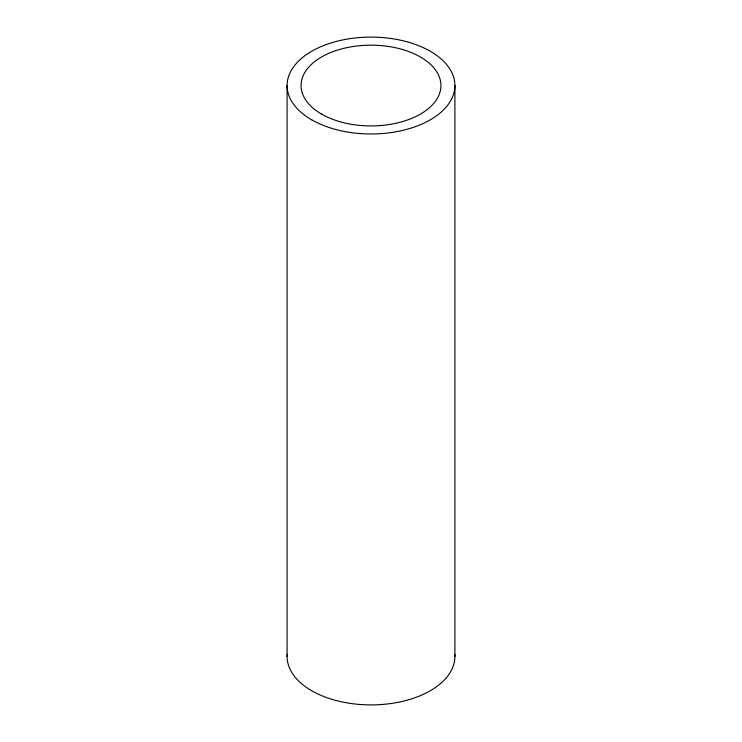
<?xml version="1.0" encoding="UTF-8"?>
<svg xmlns="http://www.w3.org/2000/svg" width="742" height="742" viewBox="0 0 742 742"><rect width="100%" height="100%" fill="white"/><g stroke="black" fill="none" stroke-linecap="round" stroke-linejoin="round"><path stroke-width="1.11" d="M454.911 85.543L454.911 656.457M287.089 85.543L287.089 656.457M454.827 654.361A83.911 48.443 0 0 1 371 704.9A83.911 48.443 0 0 1 287.173 654.361M311.668 119.796A83.911 48.443 0 0 0 452.045 98.083A83.911 48.443 0 0 0 349.287 38.751A83.911 48.443 0 0 0 311.668 119.796M321.555 114.092A69.924 40.365 0 0 0 438.541 95.987A69.924 40.365 0 0 0 352.904 46.551A69.924 40.365 0 0 0 321.555 114.092"/></g></svg>
